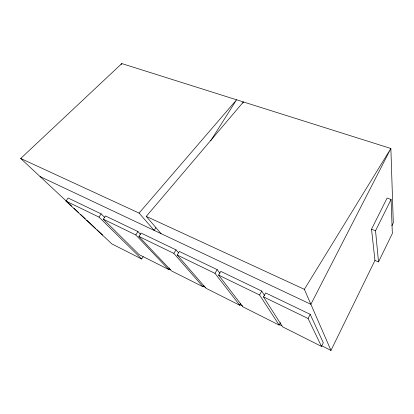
<?xml version="1.0" encoding="UTF-8"?>
<svg xmlns="http://www.w3.org/2000/svg" width="414" height="414" viewBox="0 0 414 414"><rect width="100%" height="100%" fill="white"/><g stroke="black" fill="none" stroke-linecap="round" stroke-linejoin="round"><path stroke-width="0.62" d="M374.949 260.442L378.525 261.912L392.343 233.48L391.08 199.476L387.1 198.058L371.534 229.201L374.949 260.442L330.977 350.43L321.745 345.788M391.892 225.765L393.3 222.882L390.868 148.486L121.814 63.57L20.7 158.469L71.617 206.043M321.492 346.404L323.293 342.771L310.2 314.345L265.648 292.936L263.501 296.89L282.581 326.817L321.492 346.404L308.073 318.506L263.501 296.89M378.525 261.912L375.539 230.753L391.08 199.476M308.073 318.506L310.2 314.345M264.484 295.425L261.736 291.052L220.766 271.367L218.608 275.113L242.956 306.872L279.145 325.088L280.444 322.62M279.145 325.088L259.588 294.991L261.736 291.052M219.875 273.224L217.164 269.633L179.36 251.469L177.197 255.024L206.006 288.279L239.753 305.263L240.669 303.612M239.753 305.263L215.001 273.364L217.164 269.633M178.532 252.799L176.028 249.865L141.034 233.051L138.871 236.441L171.474 270.896L203.015 286.773L203.936 285.194M140.584 234.396L137.945 231.566L105.461 215.953L103.309 219.187L139.13 254.62L168.679 269.488L169.595 267.977M203.015 286.773L173.864 253.409L176.028 249.865M330.977 350.43L304.368 289.329L390.868 148.486L310.883 304.295L40.091 176.581M242.723 103.039L243.406 101.947L146.256 216.387L161.046 233.625M104.799 217.526L101.161 213.888L68.108 198.006L65.966 201.075L111.863 243.903L141.686 259.004L143.166 256.644M155.907 227.659L154.184 230.391L139.083 213.081L20.7 158.469M210.716 140.776L236.565 99.79L139.083 213.081M168.679 269.488L135.787 234.94L137.945 231.566M141.686 259.004L99.008 217.102L101.161 213.888M121.059 64.615L121.814 63.57M371.534 229.201L375.539 230.753M146.256 216.387L304.368 289.329M65.966 201.075L99.008 217.102M103.309 219.187L135.787 234.94M138.871 236.441L173.864 253.409M177.197 255.024L215.001 273.364M218.608 275.113L259.588 294.991M168.85 268.934L170.578 269.804M202.891 286.043L205.774 287.492M239.815 304.606L242.702 306.055M279.046 324.328L281.934 325.777M73.971 208.237L78.676 212.636M80.559 214.395L85.263 218.789M86.676 220.108L95.613 228.466M97.026 229.78L102.672 235.059"/></g></svg>
